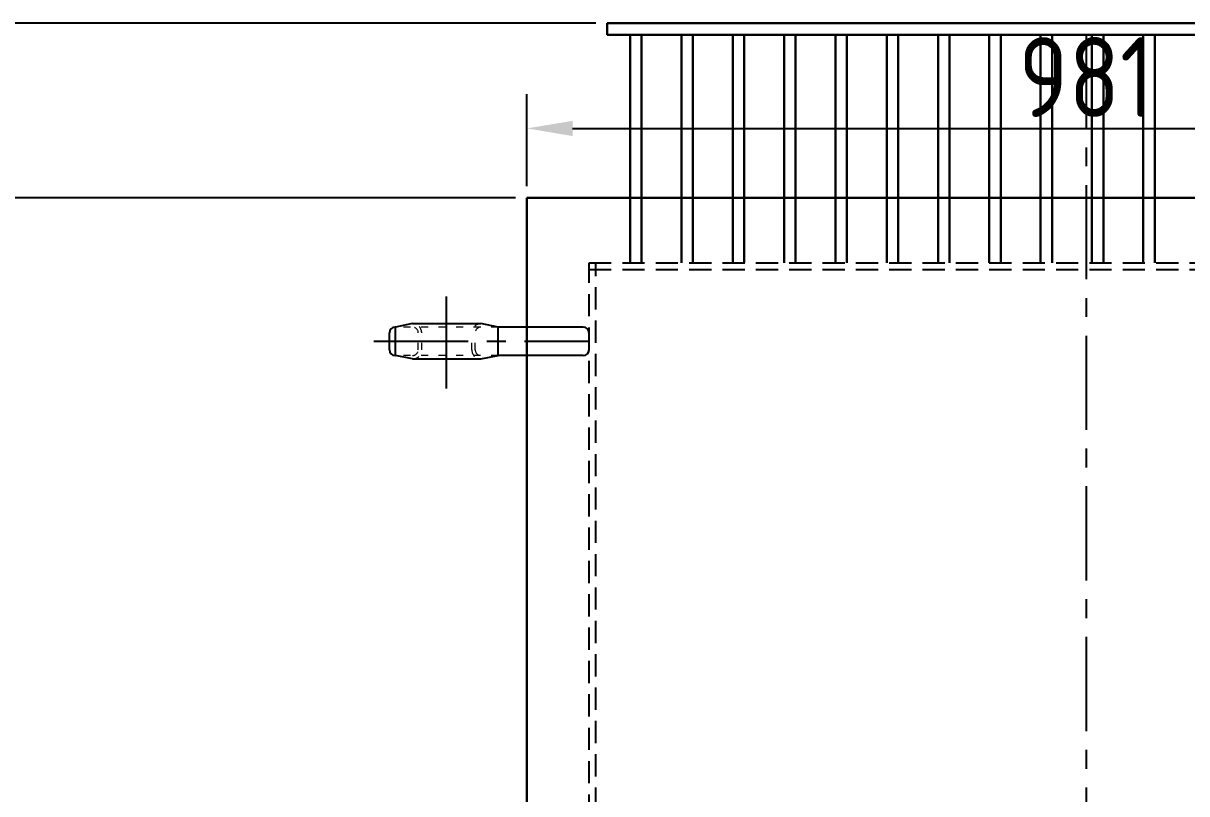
# Model space of a CAD drawing. Header units: millimetres. Extents: x 70841 to 133731, y -170061 to -164340.
# Drawn here: x 90292 to 91312, y -168253 to -167577 of the extents above; entities that cross this region are included whole.
import ezdxf

# ---------------------------------------------------------------- set-up
doc = ezdxf.new("R2010")
doc.units = ezdxf.units.MM
doc.header["$LTSCALE"] = 13
for name, pattern in [('ACAD_ISO03W100', [1.18, 0.47, -0.71]), ('CENTERX2', [101.6, 63.5, -12.7, 12.7, -12.7]), ('DASHED', [0.75, 0.5, -0.25])]:
    doc.linetypes.add(name, pattern=pattern)
for name, color, linetype in [('1', 4, 'Continuous'), ('粗实线', 4, 'Continuous'), ('铁心虚线', 1, 'DASHED')]:
    doc.layers.add(name, color=color, linetype=linetype)
doc.layers.add('标注、文本', color=3, linetype='Continuous', lineweight=25)
doc.styles.get("Standard").update_dxf_attribs({"font": 'gbenor.shx', "bigfont": 'gbcbig.shx'})
doc.dimstyles.new('1-15', dxfattribs={"dimscale": 20, "dimtxt": 3.5, "dimasz": 2, "dimexe": 1.5, "dimexo": 0.5, "dimgap": 0.5, "dimtad": 1, "dimtoh": 1, "dimdec": 1, "dimdsep": 46, "dimtxsty": 'Standard', "dimcen": 2.5, "dimclrd": 3, "dimclre": 3, "dimclrt": 3, "dimadec": 0, "dimazin": 2, "dimtfac": 1, "dimtdec": 1, "dimtmove": 0, "dimatfit": 2, "dimfxl": 1, "dimarcsym": 0})

# ---------------------------------------------------------------- blocks, each defined once
blk = doc.blocks.new('*D1601')
at = {"layer": 'Defpoints', "color": 0, "transparency": 16777216}
for p in [(90733.6, -167730.2), (90250, -168938.2), (90668.6, -168938.2)]:
    blk.add_point(p, dxfattribs=at)
at = {"layer": '标注、文本', "color": 3, "lineweight": -2, "transparency": 16777216}
for p, q in [((90723.6, -167730.2), (90220, -167730.2)), ((90250, -167770.2), (90250, -168898.2)), ((90658.6, -168938.2), (90220, -168938.2))]:
    blk.add_line(p, q, dxfattribs=at)
at = {"layer": '标注、文本', "color": 3, "transparency": 16777216}
for points in [[(90243.3, -167770.2), (90256.6, -167770.2), (90250, -167730.2)], [(90243.3, -168898.2), (90256.6, -168898.2), (90250, -168938.2)]]:
    blk.add_solid(points, dxfattribs=at)
at = {"layer": '标注、文本', "color": 3, "transparency": 16777216, "insert": (90205, -168334.2), "char_height": 70, "attachment_point": 5, "rotation": 90}
blk.add_mtext('1208', dxfattribs=at)
blk = doc.blocks.new('*D1602')
at = {"layer": 'Defpoints', "color": 0, "transparency": 16777216}
for p in [(91714.6, -167669.4), (90733.6, -167730.2), (91714.6, -167730.2)]:
    blk.add_point(p, dxfattribs=at)
at = {"layer": '标注、文本', "color": 3, "lineweight": -2, "transparency": 16777216}
for p, q in [((90733.6, -167720.2), (90733.6, -167639.4)), ((91714.6, -167720.2), (91714.6, -167639.4)), ((90773.6, -167669.4), (91674.6, -167669.4))]:
    blk.add_line(p, q, dxfattribs=at)
at = {"layer": '标注、文本', "color": 3, "transparency": 16777216}
for points in [[(90773.6, -167662.8), (90773.6, -167676.1), (90733.6, -167669.4)], [(91674.6, -167662.8), (91674.6, -167676.1), (91714.6, -167669.4)]]:
    blk.add_solid(points, dxfattribs=at)
at = {"layer": '标注、文本', "color": 3, "transparency": 16777216, "insert": (91224.1, -167624.4), "char_height": 70, "attachment_point": 5}
blk.add_mtext('981', dxfattribs=at)
blk = doc.blocks.new('*D1768')
at = {"layer": 'Defpoints', "color": 0, "transparency": 16777216}
for p in [(90097, -167577.2), (90804.1, -167577.2), (90504.1, -168938.2)]:
    blk.add_point(p, dxfattribs=at)
at = {"layer": '标注、文本', "color": 3, "lineweight": -2, "transparency": 16777216}
for p, q in [((90794.1, -167577.2), (90067, -167577.2)), ((90097, -168898.2), (90097, -167617.2)), ((90494.1, -168938.2), (90067, -168938.2))]:
    blk.add_line(p, q, dxfattribs=at)
at = {"layer": '标注、文本', "color": 3, "transparency": 16777216}
for points in [[(90090.3, -167617.2), (90103.7, -167617.2), (90097, -167577.2)], [(90090.3, -168898.2), (90103.7, -168898.2), (90097, -168938.2)]]:
    blk.add_solid(points, dxfattribs=at)
at = {"layer": '标注、文本', "color": 3, "transparency": 16777216, "insert": (90052, -168257.7), "char_height": 70, "attachment_point": 5, "rotation": 90}
blk.add_mtext('1361', dxfattribs=at)

msp = doc.modelspace()

# ---------------------------------------------------------------- linework, layer by layer
at = {"layer": '1', "color": 1, "linetype": 'CENTERX2', "lineweight": -3, "ltscale": 0.1}
for p, q in [((91224.063, -167587.022), (91224.063, -169026.542)), ((90663.071, -167897.464), (90663.071, -167816.771)), ((90599.45, -167856.129), (90788.063, -167856.129))]:
    msp.add_line(p, q, dxfattribs=at)
at = {"layer": '标注、文本'}
for p, q in [((90633.321, -167840.629), (90618.321, -167843.629)), ((90633.321, -167840.629), (90693.321, -167840.629)), ((90708.321, -167843.629), (90693.321, -167840.629)), ((90613.08, -167863.629), (90613.08, -167848.629)), ((90618.321, -167868.629), (90618.321, -167843.629)), ((90783.063, -167843.629), (90708.321, -167843.629)), ((90708.321, -167868.629), (90708.321, -167843.629)), ((90788.063, -167863.629), (90788.063, -167848.629)), ((90633.321, -167871.629), (90618.321, -167868.629)), ((90633.321, -167871.629), (90693.321, -167871.629)), ((90693.321, -167871.629), (90708.321, -167868.629)), ((90783.063, -167868.629), (90708.321, -167868.629))]:
    msp.add_line(p, q, dxfattribs=at)
at = {"layer": '标注、文本', "color": 2, "linetype": 'ACAD_ISO03W100', "lineweight": 18}
for p, q in [((90708.321, -167843.629), (90618.08, -167843.629)), ((90638.321, -167863.629), (90638.321, -167848.629)), ((90641.321, -167863.629), (90641.321, -167848.629)), ((90685.321, -167863.629), (90685.321, -167848.629)), ((90688.321, -167863.629), (90688.321, -167848.629)), ((90708.321, -167868.629), (90618.08, -167868.629))]:
    msp.add_line(p, q, dxfattribs=at)
for centre, radius, start, end in [((90633.321, -167848.629), 8, 0, 90), ((90693.321, -167848.629), 8, 90, 180), ((90633.321, -167848.629), 5, 0, 90), ((90693.321, -167848.629), 5, 90, 180), ((90633.321, -167863.629), 5, 270, 0), ((90633.321, -167863.629), 8, 270, 0), ((90693.321, -167863.629), 8, 180, 270), ((90693.321, -167863.629), 5, 180, 270)]:
    msp.add_arc(centre, radius, start, end, dxfattribs=at)
at = {"layer": '标注、文本'}
for centre, start, end in [((90618.08, -167848.629), 90, 180), ((90783.063, -167848.629), 0, 90), ((90618.08, -167863.629), 180, 270), ((90783.063, -167863.629), 270, 0)]:
    msp.add_arc(centre, 5, start, end, dxfattribs=at)
at = {"layer": '粗实线', "lineweight": 30}
for p, q in [((90804.063, -167577.203), (91664.063, -167577.203)), ((90804.063, -167577.203), (90804.063, -167587.203)), ((90804.063, -167587.203), (91664.063, -167587.203)), ((90824.063, -167587.203), (90824.063, -167787.203)), ((90834.063, -167587.203), (90834.063, -167787.203)), ((90869.063, -167587.203), (90869.063, -167787.203)), ((90879.063, -167587.203), (90879.063, -167787.203)), ((90914.063, -167587.203), (90914.063, -167787.203)), ((90924.063, -167587.203), (90924.063, -167787.203)), ((90959.063, -167587.203), (90959.063, -167787.203)), ((90969.063, -167587.203), (90969.063, -167787.203)), ((91004.063, -167587.203), (91004.063, -167787.203)), ((91014.063, -167587.203), (91014.063, -167787.203)), ((91049.063, -167587.203), (91049.063, -167787.203)), ((91059.063, -167587.203), (91059.063, -167787.203)), ((91094.063, -167587.203), (91094.063, -167787.203)), ((91104.063, -167587.203), (91104.063, -167787.203)), ((91139.063, -167587.203), (91139.063, -167787.203)), ((91149.063, -167587.203), (91149.063, -167787.203)), ((91184.063, -167587.203), (91184.063, -167787.203)), ((91194.063, -167587.203), (91194.063, -167787.203)), ((91229.063, -167587.203), (91229.063, -167787.203)), ((91239.063, -167587.203), (91239.063, -167787.203)), ((91274.063, -167587.203), (91274.063, -167787.203)), ((91284.063, -167587.203), (91284.063, -167787.203)), ((90733.563, -167730.203), (90733.563, -168413.203)), ((90733.563, -167730.203), (91714.563, -167730.203))]:
    msp.add_line(p, q, dxfattribs=at)
at = {"layer": '铁心虚线', "color": 6, "ltscale": 3}
for p, q in [((90788.063, -167787.203), (91660.063, -167787.203)), ((90788.063, -168419.203), (90788.063, -167787.203)), ((90794.063, -168413.203), (90794.063, -167787.203)), ((90788.063, -167793.203), (91660.063, -167793.203))]:
    msp.add_line(p, q, dxfattribs=at)

# ---------------------------------------------------------------- dimensions: what is measured, and where the dimension line sits
at = {"layer": '标注、文本'}
for base, p1, p2, picture, middle in [((90097.008, -167577.203), (90504.063, -168938.203), (90804.063, -167577.203), '*D1768', (90052.008, -168257.703)), ((90249.956, -168938.203), (90733.563, -167730.203), (90668.563, -168938.203), '*D1601', (90204.956, -168334.203))]:
    dim = msp.add_linear_dim(base=base, p1=p1, p2=p2, angle=90, dimstyle='1-15', dxfattribs=at)
    dim.commit()
    dim.dimension.update_dxf_attribs({"geometry": picture, "text_midpoint": middle})
dim = msp.add_linear_dim(base=(91714.563, -167669.439), p1=(90733.563, -167730.203), p2=(91714.563, -167730.203), dimstyle='1-15', dxfattribs=at)
dim.commit()
dim.dimension.update_dxf_attribs({"geometry": '*D1602', "text_midpoint": (91224.063, -167624.439)})

doc.saveas('drawing.dxf')
